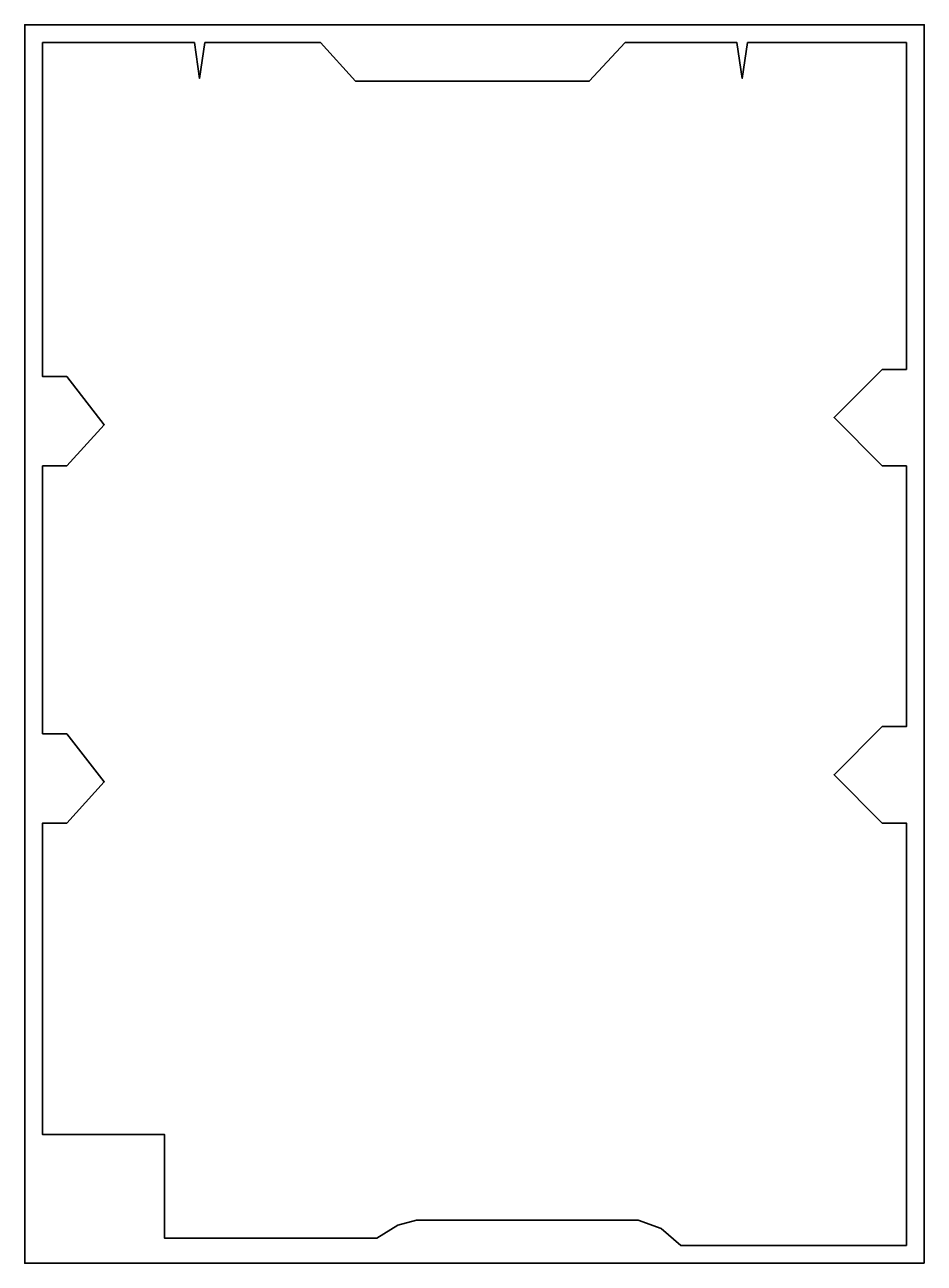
# Model space of a CAD drawing. Header units: millimetres. Extents: x -21 to 231, y -25 to 322.
import ezdxf

# ---------------------------------------------------------------- set-up
doc = ezdxf.new("R2010")
doc.units = ezdxf.units.MM
doc.header["$MEASUREMENT"] = 0
doc.layers.get('0').update_dxf_attribs({"lineweight": 0})
doc.layers.add('Safety', color=7, linetype='Continuous', lineweight=0)

msp = doc.modelspace()

# ---------------------------------------------------------------- linework, layer by layer
at = {"color": 240, "lineweight": 35, "true_color": 0xed1c24}
msp.add_lwpolyline([(26.51, 316.88), (-16, 316.88), (-16, 223.38), (-9.25, 223.38), (1.25, 209.88), (-9.25, 198.38), (-16, 198.38), (-16, 123.38), (-9.25, 123.38), (1.25, 109.88), (-9.25, 98.38), (-16, 98.38), (-16, 11.12), (18.16, 11.12), (18.16, -17.88), (77.61, -17.88), (83.54, -14.26), (88.75, -12.8), (150.83, -12.8), (157.31, -15.18), (162.84, -19.88), (226, -19.88), (226, 98.38), (219.25, 98.38), (205.75, 111.88), (219.25, 125.38), (226, 125.38), (226, 198.38), (219.25, 198.38), (205.75, 211.88), (219.25, 225.38), (226, 225.38), (226, 316.88), (181.49, 316.88), (180, 306.87), (178.51, 316.88), (147.17, 316.88), (137.13, 306.09), (71.68, 306.09), (61.83, 316.88), (29.49, 316.88), (28, 306.87)], close=True, dxfattribs=at)
at = {"layer": 'Safety', "color": 240, "lineweight": 35, "true_color": 0xed1c24}
msp.add_lwpolyline([(231, -24.88), (-21, -24.88), (-21, 321.88), (231, 321.88)], close=True, dxfattribs=at)

doc.saveas('drawing.dxf')
